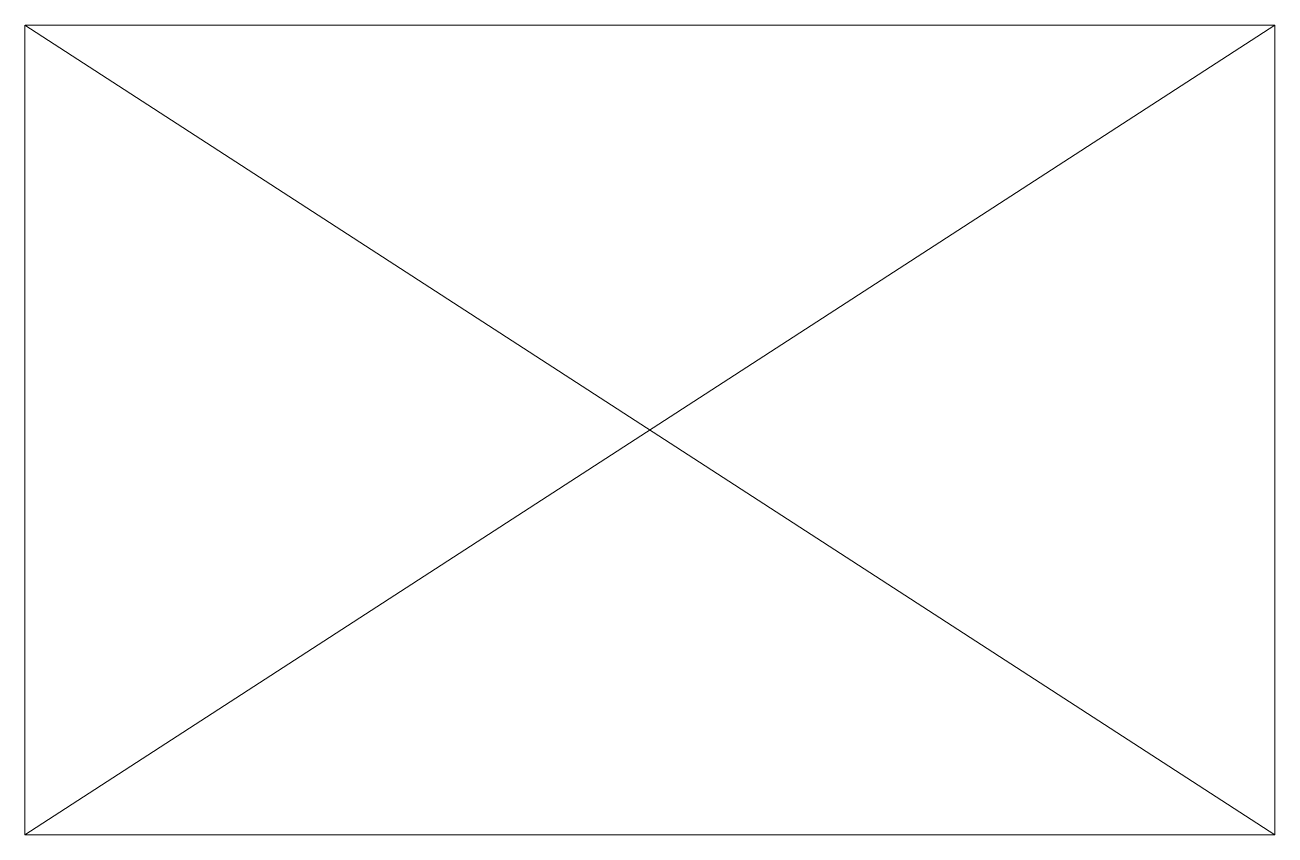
# Model space of a CAD drawing. Header units: metres. Extents: x 0 to 106, y 0 to 69.
import ezdxf

# ---------------------------------------------------------------- set-up
doc = ezdxf.new("R2010")
doc.units = ezdxf.units.M
doc.layers.add('A-DETL-GENF', color=92, linetype='Continuous', lineweight=18)

# ---------------------------------------------------------------- blocks, each defined once
blk = doc.blocks.new('20 klos p - Voorliggend-4383759-00_0 Basismaterialen')
at = {"layer": 'A-DETL-GENF'}
for p, q in [((106.32, 68.89), (0, 68.89)), ((0, 68.89), (0, 0)), ((0, 0), (106.32, 68.89)), ((0, 68.89), (106.32, 0)), ((106.32, 0), (106.32, 68.89)), ((0, 0), (106.32, 0))]:
    blk.add_line(p, q, dxfattribs=at)

msp = doc.modelspace()

# ---------------------------------------------------------------- block references
msp.add_blockref('20 klos p - Voorliggend-4383759-00_0 Basismaterialen', (0, 0))

doc.saveas('drawing.dxf')
